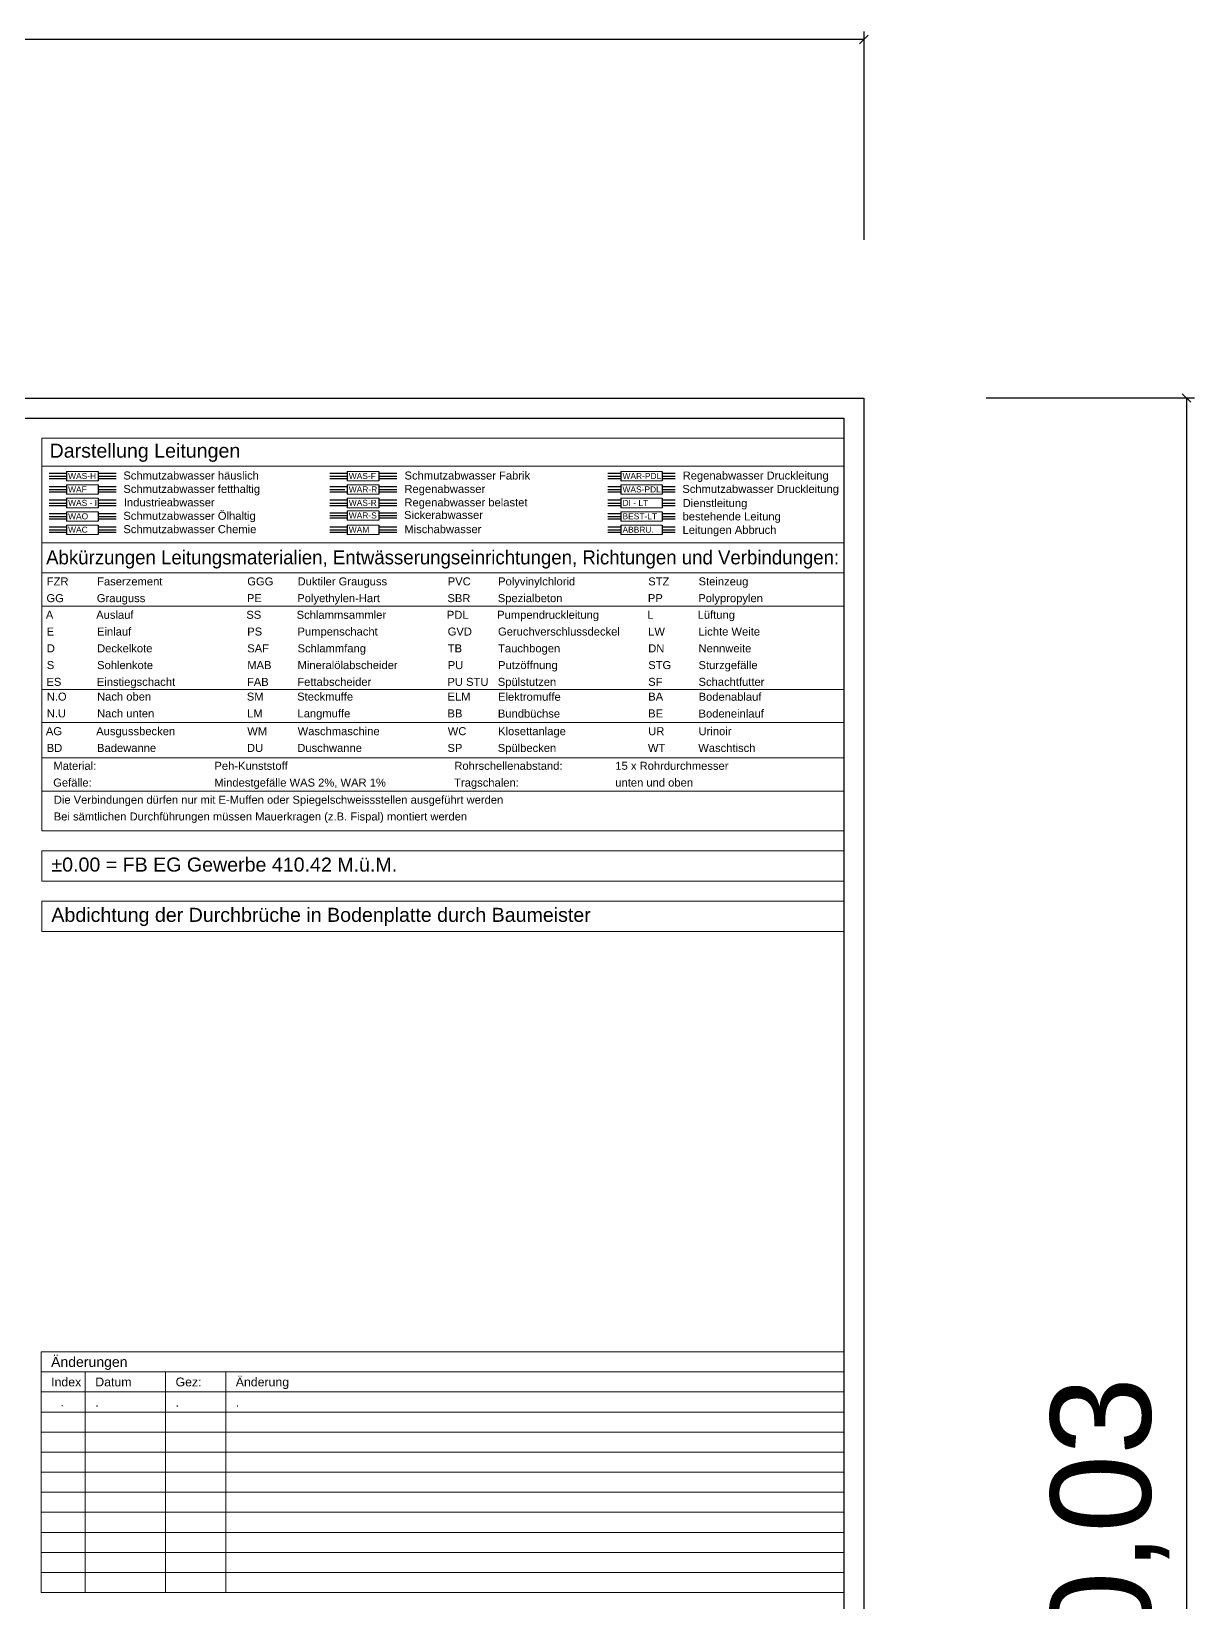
# Model space of a CAD drawing. Extents: x -1 to 1342, y -35 to 723.
# Drawn here: x 1052.4 to 1342.5, y 299.5 to 691.5 of the extents above; entities that cross this region are included whole.
import ezdxf
from ezdxf.lldxf.tags import DXFTag

# ---------------------------------------------------------------- set-up
doc = ezdxf.new("R2010")
doc.units = 0
doc.layers.get('0').update_dxf_attribs({"lineweight": 18})
for name, color, linetype, lineweight, true_color in [('GP_Kopf', 7, 'Continuous', 25, 0xffff80), ('GP_Plankopf', 7, 'Continuous', 18, 0xffff80), ('GP_Änderungsindex', 7, 'Continuous', 18, 0xffff80)]:
    doc.layers.add(name, color=color, linetype=linetype, lineweight=lineweight, true_color=true_color)
doc.styles.get("Standard").update_dxf_attribs({"font": 'arial.ttf'})
tags = doc.linetypes.add('fein_strichliert', pattern=[4, 1, -2, 1]).pattern_tags.tags
tags[8:9] = [DXFTag(74, 4), DXFTag(75, 0), DXFTag(340, '0'), DXFTag(46, 0.0), DXFTag(50, 0.0), DXFTag(44, 0.0), DXFTag(45, 0.0)]
tags[6:7] = [DXFTag(74, 4), DXFTag(75, 0), DXFTag(340, '0'), DXFTag(46, 0.0), DXFTag(50, 0.0), DXFTag(44, 0.0), DXFTag(45, 0.0)]
tags[4:5] = [DXFTag(74, 4), DXFTag(75, 0), DXFTag(340, '0'), DXFTag(46, 0.0), DXFTag(50, 0.0), DXFTag(44, 0.0), DXFTag(45, 0.0)]

# ---------------------------------------------------------------- blocks, each defined once
blk = doc.blocks.new('Blockreferenz-A0SKLQGPLL', base_point=(1054.83, 302))
at = {"color": 0, "linetype": 'ByBlock', "lineweight": -2, "ltscale": 0.18}
for p, q in [((1054.83, 302), (1054.83, 362.05)), ((1255, 362.05), (1054.83, 362.05)), ((1255, 362.05), (1255, 302)), ((1255, 357.05), (1054.83, 357.05)), ((1065.84, 302), (1065.84, 357.05)), ((1085.85, 302), (1085.85, 357.05)), ((1100.87, 302), (1100.87, 357.05)), ((1255, 352.04), (1054.83, 352.04)), ((1255, 347.04), (1054.83, 347.04)), ((1255, 342.03), (1054.83, 342.03)), ((1255, 337.03), (1054.83, 337.03)), ((1255, 332.03), (1054.83, 332.03)), ((1255, 327.02), (1054.83, 327.02)), ((1255, 322.02), (1054.83, 322.02)), ((1255, 317.01), (1054.83, 317.01)), ((1255, 312.01), (1054.83, 312.01)), ((1255, 307), (1054.83, 307)), ((1255, 302), (1054.83, 302))]:
    blk.add_line(p, q, dxfattribs=at)
at = {"color": 0, "lineweight": -2, "insert": (1057.32, 360.8), "char_height": 2.5022, "attachment_point": 1}
blk.add_mtext('{\\fArial;Änderungen}', dxfattribs=at)
at = {"color": 0, "linetype": 'ByBlock', "lineweight": -2, "ltscale": 0.18, "char_height": 2.1972, "attachment_point": 1}
for s, insert in [('{\\fArial;Index}', (1057.33, 355.64)), ('{\\fArial;Datum}', (1068.34, 355.64)), ('{\\fArial;Gez:}', (1088.36, 355.64)), ('{\\fArial;Änderung}', (1103.37, 355.64))]:
    blk.add_mtext(s, dxfattribs=dict(at, insert=insert))
blk = doc.blocks.new('Maß-A0SKLQGRLL', base_point=(1290.5, -1.06))
at = {"color": 0, "linetype": 'ByBlock', "lineweight": -2, "ltscale": 0.25}
for p, q in [((1342.5, 600.03), (1290.5, 600.03)), ((1341.56, 598.97), (1339.44, 601.09)), ((1340.5, 600.03), (1340.5, 0))]:
    blk.add_line(p, q, dxfattribs=at)
at = {"color": 0, "linetype": 'ByBlock', "lineweight": -2, "ltscale": 0.25, "insert": (1306.57, 248.97), "char_height": 25, "attachment_point": 1, "rotation": 90}
blk.add_mtext('{\\fArial;600,03}', dxfattribs=at)
blk = doc.blocks.new('Polygon-A0SKLQGTLL')
at = {"color": 0, "linetype": 'ByBlock', "lineweight": -2, "ltscale": 0.25}
for p, q in [((0, 600.03), (1260, 600.03)), ((1260, 600.03), (1260, 0))]:
    blk.add_line(p, q, dxfattribs=at)
blk = doc.blocks.new('Maß-A0SKLQGXLL', base_point=(-1.06, 639.5))
at = {"color": 0, "linetype": 'ByBlock', "lineweight": -2, "ltscale": 0.25}
for p, q in [((1258.94, 688.44), (1261.06, 690.56)), ((1260, 691.5), (1260, 639.5)), ((1260, 689.5), (0, 689.5))]:
    blk.add_line(p, q, dxfattribs=at)
blk = doc.blocks.new('Polygon-A0SKLQGZLL', base_point=(5, 5))
at = {"color": 0, "linetype": 'ByBlock', "lineweight": -2, "ltscale": 0.25}
for p, q in [((5, 595.03), (1255, 595.03)), ((1255, 595.03), (1255, 5))]:
    blk.add_line(p, q, dxfattribs=at)
blk = doc.blocks.new('Polygon-A0SKLQH1LL', base_point=(1055, 466.97))
at = {"color": 0, "linetype": 'ByBlock', "lineweight": -2, "ltscale": 0.18}
for p, q in [((1055, 466.97), (1055, 474.5)), ((1055, 474.5), (1255, 474.5)), ((1255, 474.5), (1255, 466.97)), ((1055, 466.97), (1255, 466.97))]:
    blk.add_line(p, q, dxfattribs=at)
blk = doc.blocks.new('Polygon-A0SKLQH3LL', base_point=(1055, 479.5))
at = {"color": 0, "linetype": 'ByBlock', "lineweight": -2, "ltscale": 0.18}
for p, q in [((1055, 479.5), (1055, 487.04)), ((1055, 487.04), (1255, 487.04)), ((1255, 487.04), (1255, 479.5)), ((1055, 479.5), (1255, 479.5))]:
    blk.add_line(p, q, dxfattribs=at)

msp = doc.modelspace()

# ---------------------------------------------------------------- linework, layer by layer
at = {"layer": 'GP_Plankopf', "ltscale": 0.18}
for p, q in [((1055, 590.03), (1055, 492.04)), ((1255, 590.03), (1055, 590.03)), ((1255, 492.04), (1255, 590.03)), ((1255, 583.05), (1055, 583.05)), ((1069.03, 581.71), (1061.18, 581.71)), ((1139.03, 581.71), (1131.18, 581.71)), ((1209.69, 581.71), (1199.45, 581.71)), ((1069.03, 579.37), (1061.18, 579.37)), ((1069.03, 578.36), (1061.18, 578.36)), ((1139.03, 579.37), (1131.18, 579.37)), ((1139.03, 578.36), (1131.18, 578.36)), ((1209.69, 579.37), (1199.45, 579.37)), ((1209.69, 578.36), (1199.45, 578.36)), ((1069.03, 576.02), (1061.18, 576.02)), ((1069.03, 575.01), (1061.18, 575.01)), ((1069.03, 572.67), (1061.18, 572.67)), ((1139.03, 576.02), (1131.18, 576.02)), ((1139.03, 575.01), (1131.18, 575.01)), ((1139.03, 572.67), (1131.18, 572.67)), ((1209.69, 576.02), (1199.45, 576.02)), ((1209.69, 575.01), (1199.45, 575.01)), ((1209.69, 572.67), (1199.45, 572.67)), ((1069.03, 571.66), (1061.18, 571.66)), ((1069.03, 569.33), (1061.18, 569.33)), ((1139.03, 571.87), (1131.18, 571.87)), ((1139.03, 569.53), (1131.18, 569.53)), ((1209.69, 571.66), (1199.45, 571.66)), ((1209.69, 569.33), (1199.45, 569.33)), ((1069.03, 568.32), (1061.18, 568.32)), ((1069.03, 565.98), (1061.18, 565.98)), ((1139.03, 568.32), (1131.18, 568.32)), ((1139.03, 565.98), (1131.18, 565.98)), ((1209.69, 568.32), (1199.45, 568.32)), ((1209.69, 565.98), (1199.45, 565.98)), ((1255, 563.92), (1055, 563.92)), ((1255, 556.42), (1055, 556.42)), ((1255, 548.1), (1055, 548.1)), ((1255, 527.35), (1055, 527.35)), ((1255, 519.05), (1055, 519.05)), ((1255, 510.24), (1055, 510.24)), ((1255, 501.95), (1055, 501.95)), ((1255, 492.04), (1055, 492.04))]:
    msp.add_line(p, q, dxfattribs=at)
at = {"layer": 'GP_Plankopf', "color": 32, "lineweight": 25, "ltscale": 0.25, "true_color": 0xcc6600}
for p, q in [((1061.18, 581.21), (1056.8, 581.21)), ((1073.54, 581.21), (1069.03, 581.21)), ((1061.18, 579.87), (1056.8, 579.87)), ((1073.54, 579.87), (1069.03, 579.87))]:
    msp.add_line(p, q, dxfattribs=at)
at = {"layer": 'GP_Plankopf', "color": 0, "linetype": 'ByBlock', "lineweight": -2, "ltscale": 0.13}
for p, q in [((1056.8, 580.54), (1061.18, 580.54)), ((1061.18, 581.71), (1061.18, 579.37)), ((1069.03, 581.71), (1069.03, 579.37)), ((1069.03, 580.54), (1073.54, 580.54)), ((1126.8, 580.54), (1131.18, 580.54)), ((1131.18, 581.71), (1131.18, 579.37)), ((1139.03, 581.71), (1139.03, 579.37)), ((1139.03, 580.54), (1143.54, 580.54)), ((1196.2, 580.54), (1199.45, 580.54)), ((1199.45, 581.71), (1199.45, 579.37)), ((1209.69, 581.71), (1209.69, 579.37)), ((1209.69, 580.54), (1212.94, 580.54)), ((1056.8, 577.19), (1061.18, 577.19)), ((1061.18, 578.36), (1061.18, 576.02)), ((1069.03, 578.36), (1069.03, 576.02)), ((1069.03, 577.19), (1073.54, 577.19)), ((1126.8, 577.19), (1130.56, 577.19)), ((1131.18, 578.36), (1131.18, 576.02)), ((1139.03, 578.36), (1139.03, 576.02)), ((1139.03, 577.19), (1143.54, 577.19)), ((1196.2, 577.19), (1199.45, 577.19)), ((1199.45, 578.36), (1199.45, 576.02)), ((1209.69, 578.36), (1209.69, 576.02)), ((1209.69, 577.19), (1212.94, 577.19)), ((1056.8, 573.84), (1061.18, 573.84)), ((1061.18, 575.01), (1061.18, 572.67)), ((1069.03, 575.01), (1069.03, 572.67)), ((1069.03, 573.84), (1073.54, 573.84)), ((1126.8, 573.84), (1131.18, 573.84)), ((1131.18, 575.01), (1131.18, 572.67)), ((1139.03, 575.01), (1139.03, 572.67)), ((1139.03, 573.84), (1143.54, 573.84)), ((1196.2, 573.84), (1199.45, 573.84)), ((1199.45, 575.01), (1199.45, 572.67)), ((1209.69, 575.01), (1209.69, 572.67)), ((1209.69, 573.84), (1212.94, 573.84)), ((1056.8, 570.49), (1061.18, 570.49)), ((1061.18, 571.66), (1061.18, 569.33)), ((1069.03, 571.66), (1069.03, 569.33)), ((1069.03, 570.49), (1073.54, 570.49)), ((1126.8, 570.7), (1131.18, 570.7)), ((1131.18, 571.87), (1131.18, 569.53)), ((1139.03, 571.87), (1139.03, 569.53)), ((1139.03, 570.7), (1143.54, 570.7)), ((1196.2, 570.49), (1199.45, 570.49)), ((1199.45, 571.66), (1199.45, 569.33)), ((1209.69, 571.66), (1209.69, 569.33)), ((1209.69, 570.49), (1212.94, 570.49)), ((1056.8, 567.15), (1061.18, 567.15)), ((1061.18, 568.32), (1061.18, 565.98)), ((1069.03, 568.32), (1069.03, 565.98)), ((1069.03, 567.15), (1073.54, 567.15)), ((1126.8, 567.15), (1131.18, 567.15)), ((1131.18, 568.32), (1131.18, 565.98)), ((1139.03, 568.32), (1139.03, 565.98)), ((1139.03, 567.15), (1143.54, 567.15)), ((1196.2, 567.15), (1199.45, 567.15)), ((1199.45, 568.32), (1199.45, 565.98)), ((1209.69, 568.32), (1209.69, 565.98)), ((1209.69, 567.15), (1212.94, 567.15))]:
    msp.add_line(p, q, dxfattribs=at)
at = {"layer": 'GP_Plankopf', "color": 24, "lineweight": 25, "ltscale": 0.25, "true_color": 0x993300}
for p, q in [((1131.18, 581.21), (1126.8, 581.21)), ((1143.54, 581.21), (1139.03, 581.21)), ((1131.18, 579.87), (1126.8, 579.87)), ((1143.54, 579.87), (1139.03, 579.87))]:
    msp.add_line(p, q, dxfattribs=at)
at = {"layer": 'GP_Plankopf', "color": 160, "linetype": 'fein_strichliert', "lineweight": 25, "ltscale": 0.25, "true_color": 0x0040ff}
for p, q in [((1199.45, 581.21), (1196.2, 581.21)), ((1212.94, 581.21), (1209.69, 581.21)), ((1199.45, 579.87), (1196.2, 579.87)), ((1212.94, 579.87), (1209.69, 579.87))]:
    msp.add_line(p, q, dxfattribs=at)
at = {"layer": 'GP_Plankopf', "color": 39, "lineweight": 25, "ltscale": 0.25, "true_color": 0x4d3926}
for p, q in [((1061.18, 577.86), (1056.8, 577.86)), ((1061.18, 576.52), (1056.8, 576.52)), ((1073.54, 577.86), (1069.03, 577.86)), ((1073.54, 576.52), (1069.03, 576.52))]:
    msp.add_line(p, q, dxfattribs=at)
at = {"layer": 'GP_Plankopf', "color": 152, "lineweight": 25, "ltscale": 0.25, "true_color": 0x0066cc}
for p, q in [((1131.18, 577.86), (1126.8, 577.86)), ((1131.18, 576.52), (1126.8, 576.52)), ((1143.54, 577.86), (1139.03, 577.86)), ((1143.54, 576.52), (1139.03, 576.52))]:
    msp.add_line(p, q, dxfattribs=at)
at = {"layer": 'GP_Plankopf', "color": 24, "linetype": 'fein_strichliert', "lineweight": 25, "ltscale": 0.25, "true_color": 0x993300}
for p, q in [((1199.45, 577.86), (1196.2, 577.86)), ((1199.45, 576.52), (1196.2, 576.52)), ((1212.94, 577.86), (1209.69, 577.86)), ((1212.94, 576.52), (1209.69, 576.52))]:
    msp.add_line(p, q, dxfattribs=at)
at = {"layer": 'GP_Plankopf', "color": 246, "lineweight": 25, "ltscale": 0.25, "true_color": 0x800020}
for p, q in [((1061.18, 574.51), (1056.8, 574.51)), ((1061.18, 573.17), (1056.8, 573.17)), ((1073.54, 574.51), (1069.03, 574.51)), ((1073.54, 573.17), (1069.03, 573.17))]:
    msp.add_line(p, q, dxfattribs=at)
at = {"layer": 'GP_Plankopf', "color": 134, "lineweight": 25, "ltscale": 0.25, "true_color": 0x00a6a6}
for p, q in [((1131.18, 574.51), (1126.8, 574.51)), ((1131.18, 573.17), (1126.8, 573.17)), ((1143.54, 574.51), (1139.03, 574.51)), ((1143.54, 573.17), (1139.03, 573.17))]:
    msp.add_line(p, q, dxfattribs=at)
at = {"layer": 'GP_Plankopf', "color": 230, "lineweight": 25, "ltscale": 0.25, "true_color": 0xff0080}
for p, q in [((1199.45, 574.51), (1196.2, 574.51)), ((1199.45, 573.17), (1196.2, 573.17)), ((1212.94, 574.51), (1209.69, 574.51)), ((1212.94, 573.17), (1209.69, 573.17))]:
    msp.add_line(p, q, dxfattribs=at)
at = {"layer": 'GP_Plankopf', "color": 34, "lineweight": 25, "ltscale": 0.25, "true_color": 0x8c4600}
for p, q in [((1061.18, 571.16), (1056.8, 571.16)), ((1061.18, 569.83), (1056.8, 569.83)), ((1073.54, 571.16), (1069.03, 571.16)), ((1073.54, 569.83), (1069.03, 569.83))]:
    msp.add_line(p, q, dxfattribs=at)
at = {"layer": 'GP_Plankopf', "color": 56, "lineweight": 25, "ltscale": 0.25, "true_color": 0x808000}
for p, q in [((1126.8, 571.37), (1131.18, 571.37)), ((1131.18, 570.03), (1126.8, 570.03)), ((1139.03, 571.37), (1143.54, 571.37)), ((1143.54, 570.03), (1139.03, 570.03)), ((1131.18, 567.82), (1126.8, 567.82)), ((1131.18, 566.48), (1126.8, 566.48)), ((1143.54, 567.82), (1139.03, 567.82)), ((1143.54, 566.48), (1139.03, 566.48))]:
    msp.add_line(p, q, dxfattribs=at)
at = {"layer": 'GP_Plankopf', "color": 96, "lineweight": 25, "ltscale": 0.25, "true_color": 0x008000}
for p, q in [((1199.45, 571.16), (1196.2, 571.16)), ((1199.45, 569.83), (1196.2, 569.83)), ((1212.94, 571.16), (1209.69, 571.16)), ((1212.94, 569.83), (1209.69, 569.83))]:
    msp.add_line(p, q, dxfattribs=at)
at = {"layer": 'GP_Plankopf', "color": 215, "lineweight": 25, "ltscale": 0.25, "true_color": 0x9153a6}
for p, q in [((1061.18, 567.82), (1056.8, 567.82)), ((1061.18, 566.48), (1056.8, 566.48)), ((1073.54, 567.82), (1069.03, 567.82)), ((1073.54, 566.48), (1069.03, 566.48))]:
    msp.add_line(p, q, dxfattribs=at)
at = {"layer": 'GP_Plankopf', "color": 40, "lineweight": 25, "ltscale": 0.25, "true_color": 0xeabf15}
for p, q in [((1199.45, 567.82), (1196.2, 567.82)), ((1199.45, 566.48), (1196.2, 566.48)), ((1212.94, 567.82), (1209.69, 567.82)), ((1212.94, 566.48), (1209.69, 566.48))]:
    msp.add_line(p, q, dxfattribs=at)

# ---------------------------------------------------------------- block references
at = {"layer": 'GP_Kopf', "ltscale": 0.25}
for name, p in [('Maß-A0SKLQGXLL', (-1.06, 639.5)), ('Polygon-A0SKLQGTLL', (0, 0)), ('Maß-A0SKLQGRLL', (1290.5, -1.06)), ('Polygon-A0SKLQGZLL', (5, 5))]:
    msp.add_blockref(name, p, dxfattribs=at)
at = {"layer": 'GP_Plankopf', "ltscale": 0.18}
for name, p in [('Polygon-A0SKLQH3LL', (1055, 479.5)), ('Polygon-A0SKLQH1LL', (1055, 466.97))]:
    msp.add_blockref(name, p, dxfattribs=at)
at = {"layer": 'GP_Änderungsindex', "ltscale": 0.18}
msp.add_blockref('Blockreferenz-A0SKLQGPLL', (1054.83, 302), dxfattribs=at)

# ---------------------------------------------------------------- texts
at = {"layer": 'GP_Plankopf', "ltscale": 0.18, "attachment_point": 1}
for s, insert, char_height, line_spacing_factor in [('{\\fArial;Darstellung Leitungen}', (1056.94, 588.65), 3.5, 1.257238), ('{\\fArial;WAS-H}', (1061.56, 581.33), 1.5, 1.257238), ('{\\fArial;Schmutzabwasser häuslich}', (1075.34, 581.7), 1.9968, 1.257238), ('{\\fArial;WAS-F}', (1131.56, 581.33), 1.5, 1.257238), ('{\\fArial;Schmutzabwasser Fabrik}', (1145.47, 581.7), 1.9968, 1.257238), ('{\\fArial;WAR-PDL}', (1199.83, 581.33), 1.5, 1.257238), ('{\\fArial;Regenabwasser Druckleitung}', (1214.83, 581.7), 1.9968, 1.257238), ('{\\fArial;WAF}', (1061.56, 577.98), 1.5, 1.257238), ('{\\fArial;Schmutzabwasser fetthaltig}', (1075.34, 578.35), 1.9968, 1.257238), ('{\\fArial;WAR-R}', (1131.56, 577.98), 1.5, 1.257238), ('{\\fArial;Regenabwasser}', (1145.43, 578.35), 1.9968, 1.257238), ('{\\fArial;WAS-PDL}', (1199.83, 577.98), 1.5, 1.257238), ('{\\fArial;Schmutzabwasser Druckleitung}', (1214.74, 578.35), 1.9968, 1.257238), ('{\\fArial;WAS - I}', (1061.56, 574.63), 1.5, 1.257238), ('{\\fArial;Industrieabwasser}', (1075.47, 575), 1.9968, 1.257238), ('{\\fArial;WAS-R}', (1131.56, 574.63), 1.5, 1.257238), ('{\\fArial;Regenabwasser belastet}', (1145.43, 575), 1.9968, 1.257238), ('{\\fArial;DI - LT}', (1199.83, 574.63), 1.5, 1.257238), ('{\\fArial;Dienstleitung}', (1214.83, 574.83), 1.9968, 1.257238), ('{\\fArial;WAO}', (1061.56, 571.28), 1.5, 1.257238), ('{\\fArial;Schmutzabwasser Ölhaltig}', (1075.34, 571.65), 1.9968, 1.257238), ('{\\fArial;Schmutzabwasser Chemie}', (1075.34, 568.31), 1.9968, 1.257238), ('{\\fArial;WAR-S}', (1131.56, 571.49), 1.5, 1.257238), ('{\\fArial;Sickerabwasser}', (1145.34, 571.86), 1.9968, 1.257238), ('{\\fArial;Mischabwasser}', (1145.42, 568.31), 1.9968, 1.257238), ('{\\fArial;BEST-LT}', (1199.83, 571.28), 1.5, 1.257238), ('{\\fArial;bestehende Leitung}', (1214.8, 571.49), 1.9968, 1.257238), ('{\\fArial;WAC}', (1061.56, 567.94), 1.5, 1.257238), ('{\\fArial;WAM}', (1131.56, 567.94), 1.5, 1.257238), ('{\\fArial;ABBRU.}', (1199.83, 567.94), 1.5, 1.257238), ('{\\fArial;Leitungen Abbruch}', (1214.8, 568.14), 1.9968, 1.257238), ('{\\W0.95;\\fArial;Abkürzungen Leitungsmaterialien, Entwässerungseinrichtungen, Richtungen und Verbindungen:}', (1056.08, 562.03), 3.5, 1.257238), ('{\\fArial;FZR}', (1056.24, 555.28), 1.9968, 1.257238), ('{\\fArial;Faserzement}', (1068.8, 555.28), 1.9968, 1.257238), ('{\\fArial;GGG}', (1106.24, 555.28), 1.9968, 1.257238), ('{\\fArial;Duktiler Grauguss}', (1118.8, 555.28), 1.9968, 1.257238), ('{\\fArial;PVC}', (1156.24, 555.28), 1.9968, 1.257238), ('{\\fArial;Polyvinylchlorid}', (1168.8, 555.28), 1.9968, 1.257238), ('{\\fArial;STZ}', (1206.24, 555.28), 1.9968, 1.257238), ('{\\fArial;Steinzeug}', (1218.8, 555.28), 1.9968, 1.257238), ('{\\fArial;GG}', (1056.16, 551.1), 1.9968, 1.257238), ('{\\fArial;Grauguss}', (1068.72, 551.1), 1.9968, 1.257238), ('{\\fArial;PE}', (1106.16, 551.1), 1.9968, 1.257238), ('{\\fArial;Polyethylen-Hart}', (1118.72, 551.1), 1.9968, 1.257238), ('{\\fArial;SBR}', (1156.16, 551.1), 1.9968, 1.257238), ('{\\fArial;Spezialbeton}', (1168.72, 551.1), 1.9968, 1.257238), ('{\\fArial;PP}', (1206.16, 551.1), 1.9968, 1.257238), ('{\\fArial;Polypropylen}', (1218.72, 551.1), 1.9968, 1.257238), ('{\\fArial;A}', (1056.01, 546.95), 1.9968, 1.257238), ('{\\fArial;Auslauf}', (1068.56, 546.95), 1.9968, 1.257238), ('{\\fArial;SS}', (1106.01, 546.95), 1.9968, 1.257238), ('{\\fArial;Schlammsammler}', (1118.56, 546.95), 1.9968, 1.257238), ('{\\fArial;PDL }', (1156.01, 546.95), 1.9968, 1.257238), ('{\\fArial;Pumpendruckleitung}', (1168.56, 546.95), 1.9968, 1.257238), ('{\\fArial;L}', (1206.01, 546.95), 1.9968, 1.257238), ('{\\fArial;Lüftung}', (1218.56, 546.95), 1.9968, 1.257238), ('{\\fArial;E}', (1056.23, 542.77), 1.9968, 1.257238), ('{\\fArial;Einlauf}', (1068.78, 542.77), 1.9968, 1.257238), ('{\\fArial;PS}', (1106.23, 542.77), 1.9968, 1.257238), ('{\\fArial;Pumpenschacht}', (1118.78, 542.77), 1.9968, 1.257238), ('{\\fArial;GVD}', (1156.23, 542.77), 1.9968, 1.257238), ('{\\fArial;Geruchverschlussdeckel}', (1168.78, 542.77), 1.9968, 1.257238), ('{\\fArial;LW }', (1206.23, 542.77), 1.9968, 1.257238), ('{\\fArial;Lichte Weite}', (1218.78, 542.77), 1.9968, 1.257238), ('{\\fArial;D}', (1056.24, 538.58), 1.9968, 1.257238), ('{\\fArial;Deckelkote}', (1068.79, 538.58), 1.9968, 1.257238), ('{\\fArial;SAF}', (1106.24, 538.58), 1.9968, 1.257238), ('{\\fArial;Schlammfang}', (1118.79, 538.58), 1.9968, 1.257238), ('{\\fArial;TB}', (1156.24, 538.58), 1.9968, 1.257238), ('{\\fArial;Tauchbogen}', (1168.79, 538.58), 1.9968, 1.257238), ('{\\fArial;DN }', (1206.24, 538.58), 1.9968, 1.257238), ('{\\fArial;Nennweite}', (1218.79, 538.58), 1.9968, 1.257238), ('{\\fArial;S}', (1056.24, 534.4), 1.9968, 1.257238), ('{\\fArial;Sohlenkote}', (1068.79, 534.4), 1.9968, 1.257238), ('{\\fArial;MAB}', (1106.24, 534.4), 1.9968, 1.257238), ('{\\fArial;Mineralölabscheider}', (1118.79, 534.4), 1.9968, 1.257238), ('{\\fArial;PU}', (1156.24, 534.4), 1.9968, 1.257238), ('{\\fArial;Putzöffnung}', (1168.79, 534.4), 1.9968, 1.257238), ('{\\fArial;STG}', (1206.24, 534.4), 1.9968, 1.257238), ('{\\fArial;Sturzgefälle}', (1218.79, 534.4), 1.9968, 1.257238), ('{\\fArial;ES}', (1056.16, 530.22), 1.9968, 1.257238), ('{\\fArial;Einstiegschacht}', (1068.72, 530.22), 1.9968, 1.257238), ('{\\fArial;FAB}', (1106.16, 530.22), 1.9968, 1.257238), ('{\\fArial;Fettabscheider}', (1118.72, 530.22), 1.9968, 1.257238), ('{\\fArial;PU STU}', (1156.16, 530.22), 1.9968, 1.257238), ('{\\fArial;Spülstutzen}', (1168.72, 530.22), 1.9968, 1.257238), ('{\\fArial;SF}', (1206.24, 530.22), 1.9968, 1.257238), ('{\\fArial;Schachtfutter}', (1218.79, 530.22), 1.9968, 1.257238), ('{\\fArial;N.O}', (1056.23, 526.54), 1.9968, 1.257238), ('{\\fArial;Nach oben}', (1068.78, 526.54), 1.9968, 1.257238), ('{\\fArial;SM}', (1106.13, 526.54), 1.9968, 1.257238), ('{\\fArial;Steckmuffe}', (1118.69, 526.54), 1.9968, 1.257238), ('{\\fArial;ELM}', (1156.19, 526.54), 1.9968, 1.257238), ('{\\fArial;Elektromuffe}', (1168.77, 526.5), 1.9968, 1.257238), ('{\\fArial;BA}', (1206.24, 526.54), 1.9968, 1.257238), ('{\\fArial;Bodenablauf}', (1218.81, 526.5), 1.9968, 1.257238), ('{\\fArial;N.U}', (1056.23, 522.35), 1.9968, 1.257238), ('{\\fArial;Nach unten}', (1068.78, 522.35), 1.9968, 1.257238), ('{\\fArial;LM}', (1106.21, 522.35), 1.9968, 1.257238), ('{\\fArial;Langmuffe}', (1118.77, 522.35), 1.9968, 1.257238), ('{\\fArial;BB}', (1156.17, 522.35), 1.9968, 1.257238), ('{\\fArial;Bundbüchse}', (1168.75, 522.31), 1.9968, 1.257238), ('{\\fArial;BE}', (1206.22, 522.35), 1.9968, 1.257238), ('{\\fArial;Bodeneinlauf}', (1218.79, 522.31), 1.9968, 1.257238), ('{\\fArial;AG}', (1056.01, 517.91), 1.9968, 1.257238), ('{\\fArial;Ausgussbecken}', (1068.57, 517.91), 1.9968, 1.257238), ('{\\fArial;WM}', (1106.24, 517.91), 1.9968, 1.257238), ('{\\fArial;Waschmaschine}', (1118.8, 517.91), 1.9968, 1.257238), ('{\\fArial;WC}', (1156.24, 517.91), 1.9968, 1.257238), ('{\\fArial;Klosettanlage}', (1168.8, 517.91), 1.9968, 1.257238), ('{\\fArial;UR}', (1206.24, 517.91), 1.9968, 1.257238), ('{\\fArial;Urinoir}', (1218.8, 517.91), 1.9968, 1.257238), ('{\\fArial;BD}', (1056.23, 513.73), 1.9968, 1.257238), ('{\\fArial;Badewanne}', (1068.78, 513.73), 1.9968, 1.257238), ('{\\fArial;DU}', (1106.17, 513.73), 1.9968, 1.257238), ('{\\fArial;Duschwanne}', (1118.72, 513.73), 1.9968, 1.257238), ('{\\fArial;SP}', (1156.17, 513.73), 1.9968, 1.257238), ('{\\fArial;Spülbecken}', (1168.72, 513.73), 1.9968, 1.257238), ('{\\fArial;WT}', (1206.17, 513.73), 1.9968, 1.257238), ('{\\fArial;Waschtisch}', (1218.72, 513.73), 1.9968, 1.257238), ('{\\fArial;Material:}', (1057.89, 509.27), 1.9968, 1.257238), ('{\\fArial;Peh-Kunststoff}', (1098.05, 509.27), 1.9968, 1.257238), ('{\\fArial;Rohrschellenabstand:}', (1157.89, 509.27), 1.9968, 1.257238), ('{\\fArial;15 x Rohrdurchmesser}', (1198.04, 509.27), 1.9968, 1.257238), ('{\\fArial;Gefälle:}', (1057.84, 505.09), 1.9968, 1.257238), ('{\\fArial;Mindestgefälle WAS 2%, WAR 1%}', (1098.03, 505.09), 1.9968, 1.257238), ('{\\fArial;Tragschalen:}', (1157.84, 505.09), 1.9968, 1.257238), ('{\\fArial;unten und oben}', (1198.03, 505.09), 1.9968, 1.257238), ('{\\fArial;Die Verbindungen dürfen nur mit E-Muffen oder Spiegelschweissstellen ausgeführt werden}', (1057.99, 500.81), 1.9968, 1.257238), ('{\\fArial;Bei sämtlichen Durchführungen müssen Mauerkragen (z.B. Fispal) montiert werden}', (1057.98, 496.63), 1.9968, 1.257238), ('{\\fArial;±0.00 = FB EG Gewerbe 410.42 M.ü.M.}', (1057.39, 485.38), 3.5, 1.002), ('{\\fArial;Abdichtung der Durchbrüche in Bodenplatte durch Baumeister }', (1057.39, 472.84), 3.5, 1.002)]:
    msp.add_mtext(s, dxfattribs=dict(at, insert=insert, char_height=char_height, line_spacing_factor=line_spacing_factor))
at = {"layer": 'GP_Änderungsindex', "ltscale": 0.18, "char_height": 2.1972, "line_spacing_factor": 0.942928}
for insert, attachment_point in [((1060.08, 350.64), 2), ((1068.34, 350.59), 1), ((1088.36, 350.59), 1), ((1103.37, 350.59), 1)]:
    msp.add_mtext('{\\fArial;.}', dxfattribs=dict(at, insert=insert, attachment_point=attachment_point))

doc.saveas('drawing.dxf')
